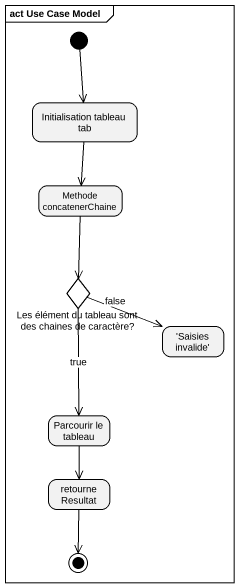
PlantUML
@startuml
mainframe act Use Case Model
hide empty description
state "Initialisation tableau tab" as Initialisation_tableau_tab
state "Methode concatenerChaine" as Methode_concatenerChaine
state "Les élément du tableau sont des chaines de caractère?" as Les_élément_du_tableau_sont <<choice>>
state "'Saisies invalide'" as Saisies_invalide
state "Parcourir le tableau" as Parcourir_le_tableau
state "retourne Resultat" as retourne_Resultat
[*] --> Initialisation_tableau_tab
Initialisation_tableau_tab --> Methode_concatenerChaine
Methode_concatenerChaine --> Les_élément_du_tableau_sont
Les_élément_du_tableau_sont -right-> Saisies_invalide : false
Les_élément_du_tableau_sont --> Parcourir_le_tableau : true
Parcourir_le_tableau --> retourne_Resultat
retourne_Resultat --> [*]
@enduml
